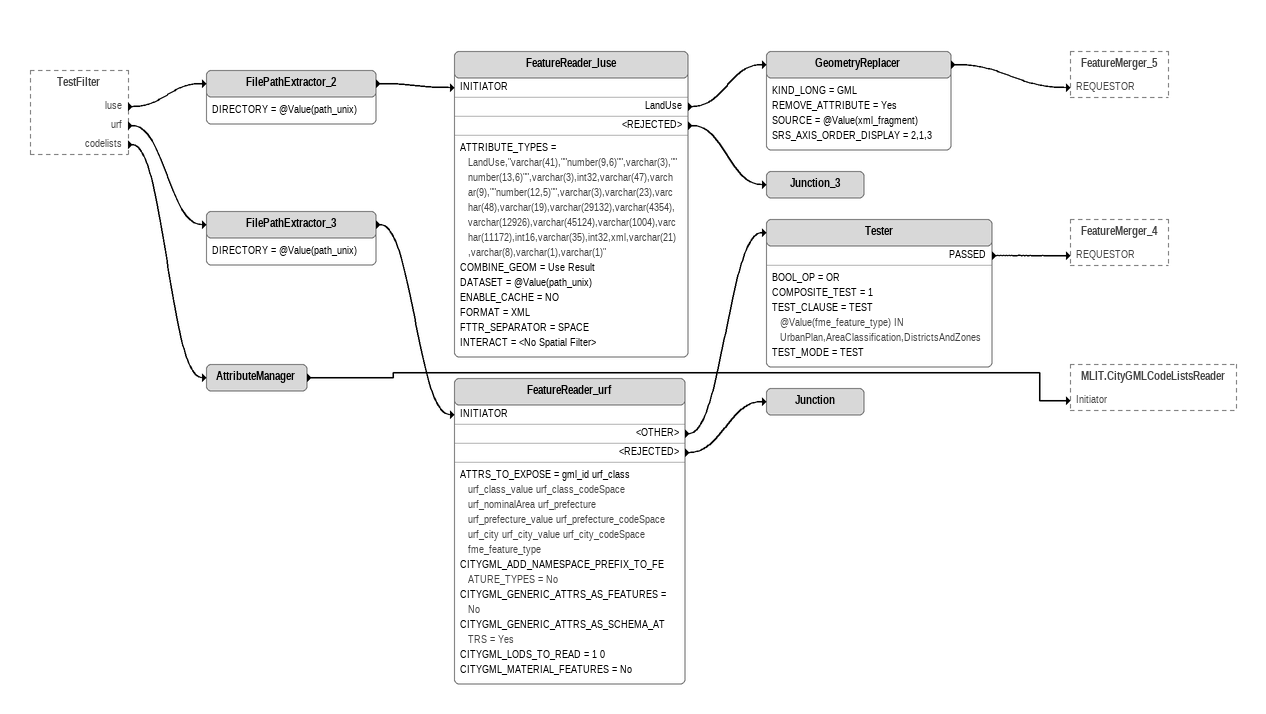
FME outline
TestFilter [outside]
    luse -> FilePathExtractor_2
    urf -> FilePathExtractor_3
    codelists -> AttributeManager
FilePathExtractor_2
    DIRECTORY = @Value(path_unix)
    -> FeatureReader_luse [INITIATOR]
FeatureReader_luse
    ATTRIBUTE_TYPES = LandUse,"varchar(41),""number(9,6)"",varchar(3),""number(13,6)"",varchar(3),int32,varchar(47),varchar(9),""number(12,5)"",varchar(3),varchar(23),varchar(48),varchar(19),varchar(29132),varchar(4354),varchar(12926),varchar(45124),varchar(1004),varchar(11172),int16,varchar(35),int32,xml,varchar(21),varchar(8),varchar(1),varchar(1)"
    COMBINE_GEOM = Use Result
    DATASET = @Value(path_unix)
    ENABLE_CACHE = NO
    FORMAT = XML
    FTTR_SEPARATOR = SPACE
    INTERACT = <No Spatial Filter>
    LandUse -> GeometryReplacer
    <REJECTED> -> Junction_3
GeometryReplacer
    KIND_LONG = GML
    REMOVE_ATTRIBUTE = Yes
    SOURCE = @Value(xml_fragment)
    SRS_AXIS_ORDER_DISPLAY = 2,1,3
    -> FeatureMerger_5 [REQUESTOR]
Junction_3
FilePathExtractor_3
    DIRECTORY = @Value(path_unix)
    -> FeatureReader_urf [INITIATOR]
FeatureReader_urf
    ATTRS_TO_EXPOSE = gml_id urf_class urf_class_value urf_class_codeSpace urf_nominalArea urf_prefecture urf_prefecture_value urf_prefecture_codeSpace urf_city urf_city_value urf_city_codeSpace fme_feature_type
    CITYGML_ADD_NAMESPACE_PREFIX_TO_FEATURE_TYPES = No
    CITYGML_GENERIC_ATTRS_AS_FEATURES = No
    CITYGML_GENERIC_ATTRS_AS_SCHEMA_ATTRS = Yes
    CITYGML_LODS_TO_READ = 1 0
    CITYGML_MATERIAL_FEATURES = No
    <OTHER> -> Tester
    <REJECTED> -> Junction
Tester
    BOOL_OP = OR
    COMPOSITE_TEST = 1
    TEST_CLAUSE = TEST @Value(fme_feature_type) IN UrbanPlan,AreaClassification,DistrictsAndZones
    TEST_MODE = TEST
    PASSED -> FeatureMerger_4 [REQUESTOR]
Junction
AttributeManager
    -> MLIT.CityGMLCodeListsReader [Initiator]
